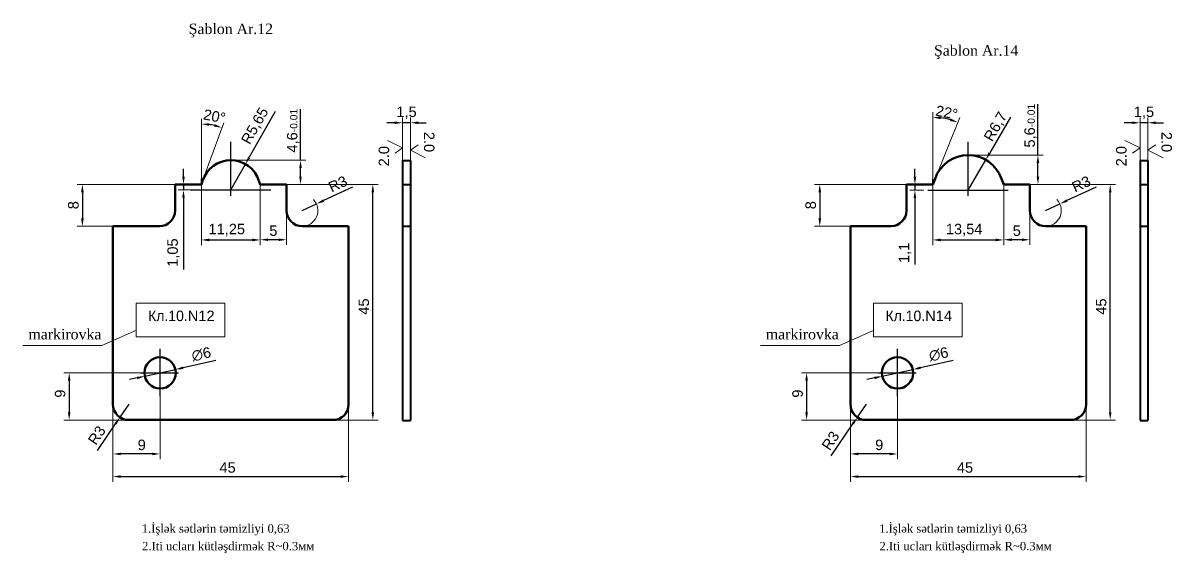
# Model space of a CAD drawing. Header units: millimetres. Extents: x 1526 to 31626, y -4643 to 9189.
# Drawn here: x 10446.9 to 10666.4, y 9087.7 to 9188.9 of the extents above; entities that cross this region are included whole.
import ezdxf

# ---------------------------------------------------------------- set-up
doc = ezdxf.new("R2010")
doc.units = ezdxf.units.MM
for name, color, linetype, lineweight in [('контурная', 7, 'Continuous', 50), ('размерные', 7, 'Continuous', 25), ('тонкая', 7, 'Continuous', 20)]:
    doc.layers.add(name, color=color, linetype=linetype, lineweight=lineweight)
doc.layers.add('осевая', color=4, linetype='Continuous')
doc.styles.get("Standard").update_dxf_attribs({"font": 'arial.ttf'})
doc.dimstyles.new('s1v4', dxfattribs={"dimtxt": 4, "dimasz": 1.5, "dimexe": 1, "dimexo": 0, "dimgap": 0.7, "dimtad": 1, "dimtxsty": 'Standard', "dimcen": 1, "dimadec": 0, "dimazin": 0, "dimtfac": 1, "dimtix": 1, "dimtmove": 0, "dimatfit": 3, "dimfxl": 1, "dimlwd": -1, "dimlwe": 20, "dimarcsym": 0})

# ---------------------------------------------------------------- blocks, each defined once
blk = doc.blocks.new('*D2286')
at = {"layer": 'Defpoints', "color": 0, "transparency": 16777216}
for p in [(10486.63, 9162.72), (10499.94, 9162.72), (10496.6, 9158.12)]:
    blk.add_point(p, dxfattribs=at)
at = {"layer": 'размерные', "color": 0, "transparency": 16777216}
for p, q in [((10499.94, 9162.72), (10499.94, 9172.51)), ((10499.94, 9159.62), (10499.94, 9161.22))]:
    blk.add_line(p, q, dxfattribs=at)
at = {"layer": 'размерные', "color": 0, "lineweight": 20, "transparency": 16777216}
for p, q in [((10486.63, 9162.72), (10500.94, 9162.72)), ((10496.6, 9158.12), (10500.94, 9158.12))]:
    blk.add_line(p, q, dxfattribs=at)
at = {"layer": 'размерные', "color": 0, "transparency": 16777216}
for points in [[(10499.69, 9161.22), (10500.19, 9161.22), (10499.94, 9162.72)], [(10499.69, 9159.62), (10500.19, 9159.62), (10499.94, 9158.12)]]:
    blk.add_solid(points, dxfattribs=at)
at = {"layer": 'размерные', "color": 0, "transparency": 16777216, "insert": (10498.54, 9168.37), "char_height": 2, "attachment_point": 5, "rotation": 90}
blk.add_mtext('4,6{\\H0.7x;\\S^ -0.01;}', dxfattribs=at)
blk = doc.blocks.new('*D2287')
at = {"layer": 'Defpoints', "color": 0, "transparency": 16777216}
for p in [(10481.01, 9158.12), (10492.26, 9158.12), (10492.26, 9147.51)]:
    blk.add_point(p, dxfattribs=at)
at = {"layer": 'размерные', "color": 0, "lineweight": 20, "transparency": 16777216}
for p, q in [((10481.01, 9158.12), (10481.01, 9146.51)), ((10492.26, 9158.12), (10492.26, 9146.51))]:
    blk.add_line(p, q, dxfattribs=at)
at = {"layer": 'размерные', "color": 0, "transparency": 16777216}
blk.add_line((10482.51, 9147.51), (10490.76, 9147.51), dxfattribs=at)
for points in [[(10482.51, 9147.76), (10482.51, 9147.26), (10481.01, 9147.51)], [(10490.76, 9147.76), (10490.76, 9147.26), (10492.26, 9147.51)]]:
    blk.add_solid(points, dxfattribs=at)
at = {"layer": 'размерные', "color": 0, "transparency": 16777216, "insert": (10485.86, 9149.41), "char_height": 2, "attachment_point": 5}
blk.add_mtext('11,25', dxfattribs=at)
blk = doc.blocks.new('*D2288')
at = {"layer": 'Defpoints', "color": 0, "transparency": 16777216}
for p in [(10489.42, 9161.99), (10486.63, 9157.07)]:
    blk.add_point(p, dxfattribs=at)
at = {"layer": 'размерные', "color": 0, "transparency": 16777216}
for p, q in [((10495.11, 9172.01), (10490.16, 9163.29)), ((10486.63, 9157.07), (10489.42, 9161.99))]:
    blk.add_line(p, q, dxfattribs=at)
blk.add_solid([(10489.95, 9163.42), (10490.38, 9163.17), (10489.42, 9161.99)], dxfattribs=at)
at = {"layer": 'размерные', "color": 0, "transparency": 16777216, "insert": (10491.35, 9169.24), "char_height": 2, "attachment_point": 5, "rotation": 60.4227}
blk.add_mtext('R5,65', dxfattribs=at)
blk = doc.blocks.new('*D2289')
at = {"layer": 'Defpoints', "color": 0, "transparency": 16777216}
for p in [(10482.35, 9169.58), (10481.01, 9159.19), (10481.01, 9158.12), (10481.01, 9158.12), (10481.26, 9158.81)]:
    blk.add_point(p, dxfattribs=at)
at = {"layer": 'размерные', "color": 0, "lineweight": 20, "transparency": 16777216}
for p, q in [((10481.01, 9159.19), (10481.01, 9170.65)), ((10481.26, 9158.81), (10485.29, 9169.9))]:
    blk.add_line(p, q, dxfattribs=at)
at = {"layer": 'размерные', "color": 0, "transparency": 16777216}
blk.add_arc((10481.01, 9158.12), 11.53, 77.4604, 82.5396, dxfattribs=at)
for points in [[(10482.49, 9169.31), (10482.52, 9169.8), (10481.01, 9169.65)], [(10483.58, 9169.62), (10483.44, 9169.14), (10484.95, 9168.96)]]:
    blk.add_solid(points, dxfattribs=at)
at = {"layer": 'размерные', "color": 0, "transparency": 16777216, "insert": (10483.52, 9171.13), "char_height": 2, "attachment_point": 5, "rotation": 349.0837}
blk.add_mtext('20°', dxfattribs=at)
blk = doc.blocks.new('*D2290')
at = {"layer": 'Defpoints', "color": 0, "transparency": 16777216}
for p in [(10477.6, 9157.07), (10479.29, 9158.12), (10479.29, 9157.07)]:
    blk.add_point(p, dxfattribs=at)
at = {"layer": 'размерные', "color": 0, "transparency": 16777216}
for p, q in [((10477.6, 9159.62), (10477.6, 9161.12)), ((10477.6, 9158.12), (10477.6, 9157.07)), ((10477.6, 9155.57), (10477.6, 9141.88))]:
    blk.add_line(p, q, dxfattribs=at)
at = {"layer": 'размерные', "color": 0, "lineweight": 20, "transparency": 16777216}
for p, q in [((10479.29, 9158.12), (10476.6, 9158.12)), ((10479.29, 9157.07), (10476.6, 9157.07))]:
    blk.add_line(p, q, dxfattribs=at)
at = {"layer": 'размерные', "color": 0, "transparency": 16777216}
for points in [[(10477.35, 9159.62), (10477.85, 9159.62), (10477.6, 9158.12)], [(10477.35, 9155.57), (10477.85, 9155.57), (10477.6, 9157.07)]]:
    blk.add_solid(points, dxfattribs=at)
at = {"layer": 'размерные', "color": 0, "transparency": 16777216, "insert": (10475.7, 9145.09), "char_height": 2, "attachment_point": 5, "rotation": 90}
blk.add_mtext('1,05', dxfattribs=at)
blk = doc.blocks.new('*D2291')
at = {"layer": 'Defpoints', "color": 0, "transparency": 16777216}
for p in [(10476.01, 9158.12), (10458.29, 9150.12), (10464.13, 9150.12)]:
    blk.add_point(p, dxfattribs=at)
at = {"layer": 'размерные', "color": 0, "lineweight": 20, "transparency": 16777216}
for p, q in [((10476.01, 9158.12), (10457.29, 9158.12)), ((10464.13, 9150.12), (10457.29, 9150.12))]:
    blk.add_line(p, q, dxfattribs=at)
at = {"layer": 'размерные', "color": 0, "transparency": 16777216}
blk.add_line((10458.29, 9156.62), (10458.29, 9151.62), dxfattribs=at)
for points in [[(10458.04, 9156.62), (10458.54, 9156.62), (10458.29, 9158.12)], [(10458.04, 9151.62), (10458.54, 9151.62), (10458.29, 9150.12)]]:
    blk.add_solid(points, dxfattribs=at)
at = {"layer": 'размерные', "color": 0, "transparency": 16777216, "insert": (10456.57, 9154.15), "char_height": 2, "attachment_point": 5, "rotation": 90}
blk.add_mtext('8', dxfattribs=at)
blk = doc.blocks.new('*D2292')
at = {"layer": 'Defpoints', "color": 0, "transparency": 16777216}
for p in [(10464.13, 9117.7), (10473.13, 9117.7), (10464.13, 9106.64)]:
    blk.add_point(p, dxfattribs=at)
at = {"layer": 'размерные', "color": 0, "lineweight": 20, "transparency": 16777216}
for p, q in [((10464.13, 9117.7), (10464.13, 9105.64)), ((10473.13, 9117.7), (10473.13, 9105.64))]:
    blk.add_line(p, q, dxfattribs=at)
at = {"layer": 'размерные', "color": 0, "transparency": 16777216}
blk.add_line((10471.63, 9106.64), (10465.63, 9106.64), dxfattribs=at)
for points in [[(10465.63, 9106.89), (10465.63, 9106.39), (10464.13, 9106.64)], [(10471.63, 9106.89), (10471.63, 9106.39), (10473.13, 9106.64)]]:
    blk.add_solid(points, dxfattribs=at)
at = {"layer": 'размерные', "color": 0, "transparency": 16777216, "insert": (10469.63, 9108.36), "char_height": 2, "attachment_point": 5}
blk.add_mtext('9', dxfattribs=at)
blk = doc.blocks.new('*D2293')
at = {"layer": 'Defpoints', "color": 0, "transparency": 16777216}
for p in [(10476.06, 9122.77), (10470.21, 9121.48)]:
    blk.add_point(p, dxfattribs=at)
at = {"layer": 'размерные', "color": 0, "transparency": 16777216}
for p, q in [((10483.76, 9124.47), (10477.53, 9123.1)), ((10470.21, 9121.48), (10476.06, 9122.77)), ((10468.74, 9121.15), (10467.28, 9120.83))]:
    blk.add_line(p, q, dxfattribs=at)
for points in [[(10477.47, 9123.34), (10477.58, 9122.85), (10476.06, 9122.77)], [(10468.69, 9121.4), (10468.79, 9120.91), (10470.21, 9121.48)]]:
    blk.add_solid(points, dxfattribs=at)
at = {"layer": 'размерные', "color": 0, "transparency": 16777216, "insert": (10481, 9125.68), "char_height": 2, "attachment_point": 5, "rotation": 12.461}
blk.add_mtext('∅6', dxfattribs=at)
blk = doc.blocks.new('*D2294')
at = {"layer": 'Defpoints', "color": 0, "transparency": 16777216}
for p in [(10464.13, 9117.7), (10509.13, 9116.12), (10509.13, 9102.32)]:
    blk.add_point(p, dxfattribs=at)
at = {"layer": 'размерные', "color": 0, "lineweight": 20, "transparency": 16777216}
for p, q in [((10464.13, 9117.7), (10464.13, 9101.32)), ((10509.13, 9116.12), (10509.13, 9101.32))]:
    blk.add_line(p, q, dxfattribs=at)
at = {"layer": 'размерные', "color": 0, "transparency": 16777216}
blk.add_line((10465.63, 9102.32), (10507.63, 9102.32), dxfattribs=at)
for points in [[(10465.63, 9102.57), (10465.63, 9102.07), (10464.13, 9102.32)], [(10507.63, 9102.57), (10507.63, 9102.07), (10509.13, 9102.32)]]:
    blk.add_solid(points, dxfattribs=at)
at = {"layer": 'размерные', "color": 0, "transparency": 16777216, "insert": (10486.02, 9104.04), "char_height": 2, "attachment_point": 5}
blk.add_mtext('45', dxfattribs=at)
blk = doc.blocks.new('*D2295')
at = {"layer": 'Defpoints', "color": 0, "transparency": 16777216}
for p in [(10469.41, 9122.12), (10455.77, 9113.12), (10469.41, 9113.12)]:
    blk.add_point(p, dxfattribs=at)
at = {"layer": 'размерные', "color": 0, "lineweight": 20, "transparency": 16777216}
for p, q in [((10469.41, 9122.12), (10454.77, 9122.12)), ((10469.41, 9113.12), (10454.77, 9113.12))]:
    blk.add_line(p, q, dxfattribs=at)
at = {"layer": 'размерные', "color": 0, "transparency": 16777216}
blk.add_line((10455.77, 9120.62), (10455.77, 9114.62), dxfattribs=at)
for points in [[(10455.52, 9120.62), (10456.02, 9120.62), (10455.77, 9122.12)], [(10455.52, 9114.62), (10456.02, 9114.62), (10455.77, 9113.12)]]:
    blk.add_solid(points, dxfattribs=at)
at = {"layer": 'размерные', "color": 0, "transparency": 16777216, "insert": (10454.04, 9118.16), "char_height": 2, "attachment_point": 5, "rotation": 90}
blk.add_mtext('9', dxfattribs=at)
blk = doc.blocks.new('*D2296')
at = {"layer": 'Defpoints', "color": 0, "transparency": 16777216}
for p in [(10499.07, 9158.12), (10513.76, 9158.12), (10506.13, 9113.12)]:
    blk.add_point(p, dxfattribs=at)
at = {"layer": 'размерные', "color": 0, "lineweight": 20, "transparency": 16777216}
for p, q in [((10499.07, 9158.12), (10514.76, 9158.12)), ((10506.13, 9113.12), (10514.76, 9113.12))]:
    blk.add_line(p, q, dxfattribs=at)
at = {"layer": 'размерные', "color": 0, "transparency": 16777216}
blk.add_line((10513.76, 9114.62), (10513.76, 9156.62), dxfattribs=at)
for points in [[(10513.51, 9156.62), (10514.01, 9156.62), (10513.76, 9158.12)], [(10513.51, 9114.62), (10514.01, 9114.62), (10513.76, 9113.12)]]:
    blk.add_solid(points, dxfattribs=at)
at = {"layer": 'размерные', "color": 0, "transparency": 16777216, "insert": (10512.04, 9134.79), "char_height": 2, "attachment_point": 5, "rotation": 90}
blk.add_mtext('45', dxfattribs=at)
blk = doc.blocks.new('*D2297')
at = {"layer": 'Defpoints', "color": 0, "transparency": 16777216}
for p in [(10467.13, 9116.12), (10465.45, 9113.64)]:
    blk.add_point(p, dxfattribs=at)
at = {"layer": 'размерные', "color": 0, "transparency": 16777216}
for p, q in [((10467.13, 9116.12), (10465.45, 9113.64)), ((10461.17, 9107.33), (10464.61, 9112.4))]:
    blk.add_line(p, q, dxfattribs=at)
blk.add_solid([(10464.4, 9112.54), (10464.82, 9112.26), (10465.45, 9113.64)], dxfattribs=at)
at = {"layer": 'размерные', "color": 0, "transparency": 16777216, "insert": (10461.05, 9110.21), "char_height": 2, "attachment_point": 5, "rotation": 55.8772}
blk.add_mtext('R3', dxfattribs=at)
blk = doc.blocks.new('*D2298')
at = {"layer": 'Defpoints', "color": 0, "transparency": 16777216}
for p in [(10500.26, 9153.12), (10502.98, 9154.39)]:
    blk.add_point(p, dxfattribs=at)
at = {"layer": 'размерные', "color": 0, "transparency": 16777216}
for p, q in [((10509.9, 9157.6), (10504.34, 9155.02)), ((10500.26, 9153.12), (10502.98, 9154.39))]:
    blk.add_line(p, q, dxfattribs=at)
at = {"layer": 'размерные', "color": 0, "lineweight": 20, "transparency": 16777216}
blk.add_arc((10500.26, 9153.12), 3, 270, 43.9933, dxfattribs=at)
at = {"layer": 'размерные', "color": 0, "transparency": 16777216}
blk.add_solid([(10504.24, 9155.25), (10504.45, 9154.79), (10502.98, 9154.39)], dxfattribs=at)
at = {"layer": 'размерные', "color": 0, "transparency": 16777216, "insert": (10507.08, 9158.19), "char_height": 2, "attachment_point": 5, "rotation": 24.8947}
blk.add_mtext('R3', dxfattribs=at)
blk = doc.blocks.new('*D2299')
at = {"layer": 'Defpoints', "color": 0, "transparency": 16777216}
for p in [(10519.44, 9169.89), (10519.44, 9162.7), (10520.94, 9162.7)]:
    blk.add_point(p, dxfattribs=at)
at = {"layer": 'размерные', "color": 0, "lineweight": 20, "transparency": 16777216}
for p, q in [((10519.44, 9162.7), (10519.44, 9170.89)), ((10520.94, 9162.7), (10520.94, 9170.89))]:
    blk.add_line(p, q, dxfattribs=at)
at = {"layer": 'размерные', "color": 0, "transparency": 16777216}
for p, q in [((10517.94, 9169.89), (10516.44, 9169.89)), ((10520.94, 9169.89), (10519.44, 9169.89)), ((10522.44, 9169.89), (10523.94, 9169.89))]:
    blk.add_line(p, q, dxfattribs=at)
for points in [[(10517.94, 9170.14), (10517.94, 9169.64), (10519.44, 9169.89)], [(10522.44, 9170.14), (10522.44, 9169.64), (10520.94, 9169.89)]]:
    blk.add_solid(points, dxfattribs=at)
at = {"layer": 'размерные', "color": 0, "transparency": 16777216, "insert": (10520.19, 9171.8), "char_height": 2, "attachment_point": 5}
blk.add_mtext('1,5', dxfattribs=at)
blk = doc.blocks.new('*D2300')
at = {"layer": 'Defpoints', "color": 0, "transparency": 16777216}
for p in [(10497.26, 9153.12), (10492.26, 9152.32), (10492.26, 9147.55)]:
    blk.add_point(p, dxfattribs=at)
at = {"layer": 'размерные', "color": 0, "lineweight": 20, "transparency": 16777216}
for p, q in [((10497.26, 9153.12), (10497.26, 9146.55)), ((10492.26, 9152.32), (10492.26, 9146.55))]:
    blk.add_line(p, q, dxfattribs=at)
at = {"layer": 'размерные', "color": 0, "transparency": 16777216}
blk.add_line((10495.76, 9147.55), (10493.76, 9147.55), dxfattribs=at)
for points in [[(10493.76, 9147.8), (10493.76, 9147.3), (10492.26, 9147.55)], [(10495.76, 9147.8), (10495.76, 9147.3), (10497.26, 9147.55)]]:
    blk.add_solid(points, dxfattribs=at)
at = {"layer": 'размерные', "color": 0, "transparency": 16777216, "insert": (10494.76, 9149.27), "char_height": 2, "attachment_point": 5}
blk.add_mtext('5', dxfattribs=at)
blk = doc.blocks.new('*D2313')
at = {"layer": 'Defpoints', "color": 0, "transparency": 16777216}
for p in [(10627.46, 9163.72), (10640.77, 9163.72), (10637.42, 9158.12)]:
    blk.add_point(p, dxfattribs=at)
at = {"layer": 'размерные', "color": 0, "transparency": 16777216}
for p, q in [((10640.77, 9163.72), (10640.77, 9173.43)), ((10640.77, 9159.62), (10640.77, 9162.22))]:
    blk.add_line(p, q, dxfattribs=at)
at = {"layer": 'размерные', "color": 0, "lineweight": 20, "transparency": 16777216}
for p, q in [((10627.46, 9163.72), (10641.77, 9163.72)), ((10637.42, 9158.12), (10641.77, 9158.12))]:
    blk.add_line(p, q, dxfattribs=at)
at = {"layer": 'размерные', "color": 0, "transparency": 16777216}
for points in [[(10640.52, 9162.22), (10641.02, 9162.22), (10640.77, 9163.72)], [(10640.52, 9159.62), (10641.02, 9159.62), (10640.77, 9158.12)]]:
    blk.add_solid(points, dxfattribs=at)
at = {"layer": 'размерные', "color": 0, "transparency": 16777216, "insert": (10639.37, 9169.33), "char_height": 2, "attachment_point": 5, "rotation": 90}
blk.add_mtext('5,6{\\H0.7x;\\S^ -0.01;}', dxfattribs=at)
blk = doc.blocks.new('*D2301')
at = {"layer": 'Defpoints', "color": 0, "transparency": 16777216}
for p in [(10620.69, 9158.12), (10634.23, 9158.12), (10634.23, 9147.51)]:
    blk.add_point(p, dxfattribs=at)
at = {"layer": 'размерные', "color": 0, "lineweight": 20, "transparency": 16777216}
for p, q in [((10620.69, 9158.12), (10620.69, 9146.51)), ((10634.23, 9158.12), (10634.23, 9146.51))]:
    blk.add_line(p, q, dxfattribs=at)
at = {"layer": 'размерные', "color": 0, "transparency": 16777216}
blk.add_line((10622.19, 9147.51), (10632.73, 9147.51), dxfattribs=at)
for points in [[(10622.19, 9147.76), (10622.19, 9147.26), (10620.69, 9147.51)], [(10632.73, 9147.76), (10632.73, 9147.26), (10634.23, 9147.51)]]:
    blk.add_solid(points, dxfattribs=at)
at = {"layer": 'размерные', "color": 0, "transparency": 16777216, "insert": (10626.68, 9149.41), "char_height": 2, "attachment_point": 5}
blk.add_mtext('13,54', dxfattribs=at)
blk = doc.blocks.new('*D2311')
at = {"layer": 'Defpoints', "color": 0, "transparency": 16777216}
for p in [(10617.28, 9157.02), (10618.97, 9158.12), (10618.97, 9157.02)]:
    blk.add_point(p, dxfattribs=at)
at = {"layer": 'размерные', "color": 0, "transparency": 16777216}
for p, q in [((10617.28, 9159.62), (10617.28, 9161.12)), ((10617.28, 9158.12), (10617.28, 9157.02)), ((10617.28, 9155.52), (10617.28, 9142.81))]:
    blk.add_line(p, q, dxfattribs=at)
at = {"layer": 'размерные', "color": 0, "lineweight": 20, "transparency": 16777216}
for p, q in [((10618.97, 9158.12), (10616.28, 9158.12)), ((10618.97, 9157.02), (10616.28, 9157.02))]:
    blk.add_line(p, q, dxfattribs=at)
at = {"layer": 'размерные', "color": 0, "transparency": 16777216}
for points in [[(10617.03, 9159.62), (10617.53, 9159.62), (10617.28, 9158.12)], [(10617.03, 9155.52), (10617.53, 9155.52), (10617.28, 9157.02)]]:
    blk.add_solid(points, dxfattribs=at)
at = {"layer": 'размерные', "color": 0, "transparency": 16777216, "insert": (10615.38, 9145.04), "char_height": 2, "attachment_point": 5, "rotation": 90}
blk.add_mtext('1,1', dxfattribs=at)
blk = doc.blocks.new('*D2312')
at = {"layer": 'Defpoints', "color": 0, "transparency": 16777216}
for p in [(10616.83, 9158.12), (10599.11, 9150.12), (10604.96, 9150.12)]:
    blk.add_point(p, dxfattribs=at)
at = {"layer": 'размерные', "color": 0, "lineweight": 20, "transparency": 16777216}
for p, q in [((10616.83, 9158.12), (10598.11, 9158.12)), ((10604.96, 9150.12), (10598.11, 9150.12))]:
    blk.add_line(p, q, dxfattribs=at)
at = {"layer": 'размерные', "color": 0, "transparency": 16777216}
blk.add_line((10599.11, 9156.62), (10599.11, 9151.62), dxfattribs=at)
for points in [[(10598.86, 9156.62), (10599.36, 9156.62), (10599.11, 9158.12)], [(10598.86, 9151.62), (10599.36, 9151.62), (10599.11, 9150.12)]]:
    blk.add_solid(points, dxfattribs=at)
at = {"layer": 'размерные', "color": 0, "transparency": 16777216, "insert": (10597.39, 9154.15), "char_height": 2, "attachment_point": 5, "rotation": 90}
blk.add_mtext('8', dxfattribs=at)
blk = doc.blocks.new('*D2302')
at = {"layer": 'Defpoints', "color": 0, "transparency": 16777216}
for p in [(10604.96, 9117.7), (10613.96, 9117.7), (10604.96, 9106.64)]:
    blk.add_point(p, dxfattribs=at)
at = {"layer": 'размерные', "color": 0, "lineweight": 20, "transparency": 16777216}
for p, q in [((10604.96, 9117.7), (10604.96, 9105.64)), ((10613.96, 9117.7), (10613.96, 9105.64))]:
    blk.add_line(p, q, dxfattribs=at)
at = {"layer": 'размерные', "color": 0, "transparency": 16777216}
blk.add_line((10612.46, 9106.64), (10606.46, 9106.64), dxfattribs=at)
for points in [[(10606.46, 9106.89), (10606.46, 9106.39), (10604.96, 9106.64)], [(10612.46, 9106.89), (10612.46, 9106.39), (10613.96, 9106.64)]]:
    blk.add_solid(points, dxfattribs=at)
at = {"layer": 'размерные', "color": 0, "transparency": 16777216, "insert": (10610.46, 9108.36), "char_height": 2, "attachment_point": 5}
blk.add_mtext('9', dxfattribs=at)
blk = doc.blocks.new('*D2303')
at = {"layer": 'Defpoints', "color": 0, "transparency": 16777216}
for p in [(10616.89, 9122.77), (10611.03, 9121.48)]:
    blk.add_point(p, dxfattribs=at)
at = {"layer": 'размерные', "color": 0, "transparency": 16777216}
for p, q in [((10624.59, 9124.47), (10618.35, 9123.1)), ((10611.03, 9121.48), (10616.89, 9122.77)), ((10609.56, 9121.15), (10608.1, 9120.83))]:
    blk.add_line(p, q, dxfattribs=at)
for points in [[(10618.3, 9123.34), (10618.41, 9122.85), (10616.89, 9122.77)], [(10609.51, 9121.4), (10609.62, 9120.91), (10611.03, 9121.48)]]:
    blk.add_solid(points, dxfattribs=at)
at = {"layer": 'размерные', "color": 0, "transparency": 16777216, "insert": (10621.82, 9125.68), "char_height": 2, "attachment_point": 5, "rotation": 12.461}
blk.add_mtext('∅6', dxfattribs=at)
blk = doc.blocks.new('*D2304')
at = {"layer": 'Defpoints', "color": 0, "transparency": 16777216}
for p in [(10604.96, 9117.7), (10649.96, 9116.12), (10649.96, 9102.32)]:
    blk.add_point(p, dxfattribs=at)
at = {"layer": 'размерные', "color": 0, "lineweight": 20, "transparency": 16777216}
for p, q in [((10604.96, 9117.7), (10604.96, 9101.32)), ((10649.96, 9116.12), (10649.96, 9101.32))]:
    blk.add_line(p, q, dxfattribs=at)
at = {"layer": 'размерные', "color": 0, "transparency": 16777216}
blk.add_line((10606.46, 9102.32), (10648.46, 9102.32), dxfattribs=at)
for points in [[(10606.46, 9102.57), (10606.46, 9102.07), (10604.96, 9102.32)], [(10648.46, 9102.57), (10648.46, 9102.07), (10649.96, 9102.32)]]:
    blk.add_solid(points, dxfattribs=at)
at = {"layer": 'размерные', "color": 0, "transparency": 16777216, "insert": (10626.84, 9104.04), "char_height": 2, "attachment_point": 5}
blk.add_mtext('45', dxfattribs=at)
blk = doc.blocks.new('*D2305')
at = {"layer": 'Defpoints', "color": 0, "transparency": 16777216}
for p in [(10610.24, 9122.12), (10596.59, 9113.12), (10610.24, 9113.12)]:
    blk.add_point(p, dxfattribs=at)
at = {"layer": 'размерные', "color": 0, "lineweight": 20, "transparency": 16777216}
for p, q in [((10610.24, 9122.12), (10595.59, 9122.12)), ((10610.24, 9113.12), (10595.59, 9113.12))]:
    blk.add_line(p, q, dxfattribs=at)
at = {"layer": 'размерные', "color": 0, "transparency": 16777216}
blk.add_line((10596.59, 9120.62), (10596.59, 9114.62), dxfattribs=at)
for points in [[(10596.34, 9120.62), (10596.84, 9120.62), (10596.59, 9122.12)], [(10596.34, 9114.62), (10596.84, 9114.62), (10596.59, 9113.12)]]:
    blk.add_solid(points, dxfattribs=at)
at = {"layer": 'размерные', "color": 0, "transparency": 16777216, "insert": (10594.87, 9118.16), "char_height": 2, "attachment_point": 5, "rotation": 90}
blk.add_mtext('9', dxfattribs=at)
blk = doc.blocks.new('*D2306')
at = {"layer": 'Defpoints', "color": 0, "transparency": 16777216}
for p in [(10639.9, 9158.12), (10654.58, 9158.12), (10646.96, 9113.12)]:
    blk.add_point(p, dxfattribs=at)
at = {"layer": 'размерные', "color": 0, "lineweight": 20, "transparency": 16777216}
for p, q in [((10639.9, 9158.12), (10655.58, 9158.12)), ((10646.96, 9113.12), (10655.58, 9113.12))]:
    blk.add_line(p, q, dxfattribs=at)
at = {"layer": 'размерные', "color": 0, "transparency": 16777216}
blk.add_line((10654.58, 9114.62), (10654.58, 9156.62), dxfattribs=at)
for points in [[(10654.33, 9156.62), (10654.83, 9156.62), (10654.58, 9158.12)], [(10654.33, 9114.62), (10654.83, 9114.62), (10654.58, 9113.12)]]:
    blk.add_solid(points, dxfattribs=at)
at = {"layer": 'размерные', "color": 0, "transparency": 16777216, "insert": (10652.86, 9134.79), "char_height": 2, "attachment_point": 5, "rotation": 90}
blk.add_mtext('45', dxfattribs=at)
blk = doc.blocks.new('*D2307')
at = {"layer": 'Defpoints', "color": 0, "transparency": 16777216}
for p in [(10607.96, 9116.12), (10606.28, 9113.64)]:
    blk.add_point(p, dxfattribs=at)
at = {"layer": 'размерные', "color": 0, "transparency": 16777216}
for p, q in [((10607.96, 9116.12), (10606.28, 9113.64)), ((10601.3, 9106.29), (10605.43, 9112.4))]:
    blk.add_line(p, q, dxfattribs=at)
blk.add_solid([(10605.23, 9112.54), (10605.64, 9112.26), (10606.28, 9113.64)], dxfattribs=at)
at = {"layer": 'размерные', "color": 0, "transparency": 16777216, "insert": (10601.17, 9109.17), "char_height": 2, "attachment_point": 5, "rotation": 55.8772}
blk.add_mtext('R3', dxfattribs=at)
blk = doc.blocks.new('*D2308')
at = {"layer": 'Defpoints', "color": 0, "transparency": 16777216}
for p in [(10642.23, 9153.12), (10644.95, 9154.39)]:
    blk.add_point(p, dxfattribs=at)
at = {"layer": 'размерные', "color": 0, "transparency": 16777216}
for p, q in [((10651.87, 9157.6), (10646.31, 9155.02)), ((10642.23, 9153.12), (10644.95, 9154.39))]:
    blk.add_line(p, q, dxfattribs=at)
at = {"layer": 'размерные', "color": 0, "lineweight": 20, "transparency": 16777216}
blk.add_arc((10642.23, 9153.12), 3, 270, 43.9933, dxfattribs=at)
at = {"layer": 'размерные', "color": 0, "transparency": 16777216}
blk.add_solid([(10646.21, 9155.25), (10646.42, 9154.79), (10644.95, 9154.39)], dxfattribs=at)
at = {"layer": 'размерные', "color": 0, "transparency": 16777216, "insert": (10649.05, 9158.19), "char_height": 2, "attachment_point": 5, "rotation": 24.8947}
blk.add_mtext('R3', dxfattribs=at)
blk = doc.blocks.new('*D2309')
at = {"layer": 'Defpoints', "color": 0, "transparency": 16777216}
for p in [(10660.27, 9169.89), (10660.27, 9162.7), (10661.77, 9162.7)]:
    blk.add_point(p, dxfattribs=at)
at = {"layer": 'размерные', "color": 0, "lineweight": 20, "transparency": 16777216}
for p, q in [((10660.27, 9162.7), (10660.27, 9170.89)), ((10661.77, 9162.7), (10661.77, 9170.89))]:
    blk.add_line(p, q, dxfattribs=at)
at = {"layer": 'размерные', "color": 0, "transparency": 16777216}
for p, q in [((10658.77, 9169.89), (10657.27, 9169.89)), ((10661.77, 9169.89), (10660.27, 9169.89)), ((10663.27, 9169.89), (10664.77, 9169.89))]:
    blk.add_line(p, q, dxfattribs=at)
for points in [[(10658.77, 9170.14), (10658.77, 9169.64), (10660.27, 9169.89)], [(10663.27, 9170.14), (10663.27, 9169.64), (10661.77, 9169.89)]]:
    blk.add_solid(points, dxfattribs=at)
at = {"layer": 'размерные', "color": 0, "transparency": 16777216, "insert": (10661.02, 9171.8), "char_height": 2, "attachment_point": 5}
blk.add_mtext('1,5', dxfattribs=at)
blk = doc.blocks.new('*D2310')
at = {"layer": 'Defpoints', "color": 0, "transparency": 16777216}
for p in [(10639.23, 9153.12), (10634.23, 9151.9), (10634.23, 9147.55)]:
    blk.add_point(p, dxfattribs=at)
at = {"layer": 'размерные', "color": 0, "lineweight": 20, "transparency": 16777216}
for p, q in [((10639.23, 9153.12), (10639.23, 9146.55)), ((10634.23, 9151.9), (10634.23, 9146.55))]:
    blk.add_line(p, q, dxfattribs=at)
at = {"layer": 'размерные', "color": 0, "transparency": 16777216}
blk.add_line((10637.73, 9147.55), (10635.73, 9147.55), dxfattribs=at)
for points in [[(10635.73, 9147.8), (10635.73, 9147.3), (10634.23, 9147.55)], [(10637.73, 9147.8), (10637.73, 9147.3), (10639.23, 9147.55)]]:
    blk.add_solid(points, dxfattribs=at)
at = {"layer": 'размерные', "color": 0, "transparency": 16777216, "insert": (10636.73, 9149.27), "char_height": 2, "attachment_point": 5}
blk.add_mtext('5', dxfattribs=at)
blk = doc.blocks.new('*D2314')
at = {"layer": 'Defpoints', "color": 0, "transparency": 16777216}
for p in [(10623.93, 9170.5), (10620.69, 9159.19), (10621.12, 9159.2), (10620.69, 9158.12), (10620.69, 9158.12)]:
    blk.add_point(p, dxfattribs=at)
at = {"layer": 'размерные', "color": 0, "lineweight": 20, "transparency": 16777216}
for p, q in [((10620.69, 9159.19), (10620.69, 9171.92)), ((10621.12, 9159.2), (10625.85, 9170.91))]:
    blk.add_line(p, q, dxfattribs=at)
at = {"layer": 'размерные', "color": 0, "transparency": 16777216}
blk.add_arc((10620.69, 9158.12), 12.79, 74.723, 83.277, dxfattribs=at)
for points in [[(10622.17, 9170.58), (10622.2, 9171.08), (10620.69, 9170.92)], [(10624.14, 9170.7), (10623.98, 9170.23), (10625.48, 9169.98)]]:
    blk.add_solid(points, dxfattribs=at)
at = {"layer": 'размерные', "color": 0, "transparency": 16777216, "insert": (10623.36, 9171.86), "char_height": 2, "attachment_point": 5, "rotation": 349}
blk.add_mtext('22°', dxfattribs=at)
blk = doc.blocks.new('*D2315')
at = {"layer": 'Defpoints', "color": 0, "transparency": 16777216}
for p in [(10630.81, 9162.83), (10627.46, 9157.02)]:
    blk.add_point(p, dxfattribs=at)
at = {"layer": 'размерные', "color": 0, "transparency": 16777216}
for p, q in [((10635.51, 9170.97), (10631.56, 9164.13)), ((10627.46, 9157.02), (10630.81, 9162.83))]:
    blk.add_line(p, q, dxfattribs=at)
blk.add_solid([(10631.34, 9164.25), (10631.78, 9164), (10630.81, 9162.83)], dxfattribs=at)
at = {"layer": 'размерные', "color": 0, "transparency": 16777216, "insert": (10632.81, 9169.09), "char_height": 2, "attachment_point": 5, "rotation": 59.9934}
blk.add_mtext('R6,7', dxfattribs=at)

msp = doc.modelspace()

# ---------------------------------------------------------------- linework, layer by layer
at = {"lineweight": 15}
for p, q in [((10519.44484, 9165.08535), (10516.55387, 9166.53183)), ((10522.39032, 9165.67465), (10520.94484, 9164.64145)), ((10660.26844, 9165.08535), (10657.37747, 9166.53183)), ((10663.21392, 9165.67465), (10661.76844, 9164.64145)), ((10517.99935, 9164.05216), (10519.44484, 9165.08535)), ((10520.94484, 9164.64145), (10523.83581, 9163.19498)), ((10658.82296, 9164.05216), (10660.26844, 9165.08535)), ((10661.76844, 9164.64145), (10664.65941, 9163.19498)), ((10468.55441, 9135.41927), (10468.55441, 9129.01454)), ((10485.49895, 9135.41927), (10468.55441, 9135.41927)), ((10485.49895, 9129.01454), (10485.49895, 9135.41927)), ((10609.37801, 9135.41927), (10609.37801, 9129.01454)), ((10626.32256, 9135.41927), (10609.37801, 9135.41927)), ((10626.32256, 9129.01454), (10626.32256, 9135.41927)), ((10468.64299, 9130.2732), (10462.0304, 9127.38232)), ((10468.55441, 9129.01454), (10485.49895, 9129.01454)), ((10609.46659, 9130.2732), (10602.854, 9127.38232)), ((10609.37801, 9129.01454), (10626.32256, 9129.01454)), ((10462.0304, 9127.38232), (10446.9456, 9127.38232)), ((10602.854, 9127.38232), (10587.7692, 9127.38232))]:
    msp.add_line(p, q, dxfattribs=at)
at = {"lineweight": 40}
for p, q in [((10519.44484, 9162.69802), (10520.94484, 9162.69802)), ((10519.44484, 9162.69802), (10519.44484, 9113.04073)), ((10520.94484, 9162.69802), (10520.94484, 9113.04073)), ((10660.26844, 9162.69802), (10661.76844, 9162.69802)), ((10660.26844, 9162.69802), (10660.26844, 9113.04073)), ((10661.76844, 9162.69802), (10661.76844, 9113.04073)), ((10519.44484, 9158.12493), (10520.94484, 9158.12493)), ((10660.26844, 9158.12493), (10661.76844, 9158.12493)), ((10519.44484, 9150.12493), (10520.94484, 9150.12493)), ((10660.26844, 9150.12493), (10661.76844, 9150.12493)), ((10519.44484, 9113.04073), (10520.94484, 9113.04073)), ((10660.26844, 9113.04073), (10661.76844, 9113.04073))]:
    msp.add_line(p, q, dxfattribs=at)
at = {"layer": 'контурная'}
for p, q in [((10620.687, 9158.12493), (10621.12028, 9159.19732)), ((10634.22963, 9158.12493), (10633.79635, 9159.19732)), ((10481.00823, 9158.12493), (10476.0076, 9158.12493)), ((10476.0076, 9158.12493), (10476.0076, 9153.12493)), ((10481.00823, 9158.12493), (10481.2589, 9158.81363)), ((10492.2612, 9158.12493), (10492.01053, 9158.81363)), ((10492.2612, 9158.12493), (10497.26183, 9158.12493)), ((10497.26183, 9158.12493), (10497.26183, 9153.12493)), ((10620.687, 9158.12493), (10615.68638, 9158.12493)), ((10615.68638, 9158.12493), (10615.68638, 9153.12493)), ((10634.22963, 9158.12493), (10639.23025, 9158.12493)), ((10639.23025, 9158.12493), (10639.23025, 9153.12493)), ((10464.13471, 9116.12493), (10464.13471, 9150.12493)), ((10473.0076, 9150.12493), (10464.13471, 9150.12493)), ((10500.26183, 9150.12493), (10509.13471, 9150.12493)), ((10509.13471, 9116.12493), (10509.13471, 9150.12493)), ((10604.95832, 9116.12493), (10604.95832, 9150.12493)), ((10612.68638, 9150.12493), (10604.95832, 9150.12493)), ((10642.23025, 9150.12493), (10649.95832, 9150.12493)), ((10649.95832, 9116.12493), (10649.95832, 9150.12493)), ((10486.63471, 9113.12493), (10467.13471, 9113.12493)), ((10486.63471, 9113.12493), (10506.13471, 9113.12493)), ((10627.45832, 9113.12493), (10607.95832, 9113.12493)), ((10627.45832, 9113.12493), (10646.95832, 9113.12493))]:
    msp.add_line(p, q, dxfattribs=at)
for centre in [(10473.13471, 9122.12493), (10613.95832, 9122.12493)]:
    msp.add_circle(centre, 3, dxfattribs=at)
for centre, radius, start, end in [((10627.45832, 9157.02493), 6.7, 90, 161.0805636), ((10627.45832, 9157.02493), 6.7, 18.9194364, 90), ((10486.63471, 9157.07493), 5.65, 90, 162.0772256), ((10486.63471, 9157.07493), 5.65, 17.9227744, 90), ((10473.0076, 9153.12493), 3, 270, 0), ((10500.26183, 9153.12493), 3, 180, 270), ((10612.68638, 9153.12493), 3, 270, 0), ((10642.23025, 9153.12493), 3, 180, 270), ((10467.13471, 9116.12493), 3, 180, 270), ((10506.13471, 9116.12493), 3, 270, 0), ((10607.95832, 9116.12493), 3, 180, 270), ((10646.95832, 9116.12493), 3, 270, 0)]:
    msp.add_arc(centre, radius, start, end, dxfattribs=at)
at = {"layer": 'осевая'}
for p, q in [((10486.63471, 9155.95793), (10486.63471, 9166.21656)), ((10627.45832, 9155.95793), (10627.45832, 9166.21656)), ((10478.95209, 9157.07493), (10494.25801, 9157.07493)), ((10619.77569, 9157.02493), (10635.08161, 9157.02493)), ((10473.13471, 9117.7045), (10473.13471, 9126.7235)), ((10613.95832, 9117.7045), (10613.95832, 9126.7235)), ((10469.41383, 9122.12493), (10476.66441, 9122.12493)), ((10610.23743, 9122.12493), (10617.48801, 9122.12493))]:
    msp.add_line(p, q, dxfattribs=at)
at = {"layer": 'размерные'}
for p, q in [((10481.00823, 9158.12493), (10481.00823, 9159.18917)), ((10620.687, 9158.12493), (10620.687, 9159.18917))]:
    msp.add_line(p, q, dxfattribs=at)
at = {"layer": 'тонкая'}
for p, q in [((10520.94484, 9162.69802), (10519.44484, 9162.69802)), ((10661.76844, 9162.69802), (10660.26844, 9162.69802))]:
    msp.add_line(p, q, dxfattribs=at)

# ---------------------------------------------------------------- texts
at = {"lineweight": 15, "attachment_point": 5}
for s, insert, char_height in [('{\\fTimes New Roman|b0|i0|c238|p18;Şablon Ar.12}', (10486.64648, 9187.50124), 2), ('{\\fTimes New Roman|b0|i0|c238|p18;Şablon Ar.1\\fTimes New Roman|b0|i0|c0|p18;4}', (10628.97445, 9183.36803), 2), ('{\\fTxt|b0|i0|c204|p2;Кл.1\\fTxt|b0|i0|c0|p2;0\\fTxt|b0|i0|c204|p2;.}N12', (10477.18704, 9132.99586), 2), ('{\\fTxt|b0|i0|c204|p2;Кл.1\\fTxt|b0|i0|c0|p2;0\\fTxt|b0|i0|c204|p2;.}N14', (10618.01064, 9132.99586), 2), ('{\\fTimes New Roman|b0|i0|c204|p18;markirovka}', (10454.95846, 9129.5018), 2), ('{\\fTimes New Roman|b0|i0|c204|p18;markirovka}', (10595.78206, 9129.5018), 2), ('{\\fTimes New Roman|b0|i0|c0|p18;1.\\fTimes New Roman|b0|i0|c238|p18;İşlək sətlərin təmizliyi\\fTimes New Roman|b0|i0|c204|p18; 0,63}', (10483.7469, 9092.13808), 1.6), ('{\\fTimes New Roman|b0|i0|c0|p18;1.\\fTimes New Roman|b0|i0|c238|p18;İşlək sətlərin təmizliyi\\fTimes New Roman|b0|i0|c204|p18; 0,63}', (10624.5705, 9092.13808), 1.6), ('{\\fTimes New Roman|b0|i0|c0|p18;2\\fTimes New Roman|b0|i0|c204|p18;.\\fTimes New Roman|b0|i0|c0|p18;Iti uclar\\fTimes New Roman|b0|i0|c238|p18;ı kütləşdirmək\\fTimes New Roman|b0|i0|c204|p18; \\fTimes New Roman|b0|i0|c0|p18;R~0.3\\fTimes New Roman|b0|i0|c204|p18;мм}', (10486.12788, 9088.78085), 1.6), ('{\\fTimes New Roman|b0|i0|c0|p18;2\\fTimes New Roman|b0|i0|c204|p18;.\\fTimes New Roman|b0|i0|c0|p18;Iti uclar\\fTimes New Roman|b0|i0|c238|p18;ı kütləşdirmək\\fTimes New Roman|b0|i0|c204|p18; \\fTimes New Roman|b0|i0|c0|p18;R~0.3\\fTimes New Roman|b0|i0|c204|p18;мм}', (10626.95148, 9088.78085), 1.6)]:
    msp.add_mtext(s, dxfattribs=dict(at, insert=insert, char_height=char_height))
at = {"lineweight": 15, "char_height": 2, "attachment_point": 5}
for insert, rotation in [((10524.5098, 9166.2214), 270), ((10665.33341, 9166.2214), 270), ((10515.87987, 9163.50541), 90), ((10656.70348, 9163.50541), 90)]:
    msp.add_mtext('2.0', dxfattribs=dict(at, insert=insert, rotation=rotation))

# ---------------------------------------------------------------- dimensions: what is measured, and where the dimension line sits
at = {"layer": 'размерные'}
for base, p1, p2, picture, middle in [((10640.76699, 9163.72493), (10637.41915, 9158.12493), (10627.45832, 9163.72493), '*D2313', (10640.76699, 9169.32731)), ((10499.94339, 9162.72493), (10496.59555, 9158.12493), (10486.63471, 9162.72493), '*D2286', (10499.94339, 9168.36756))]:
    dim = msp.add_linear_dim(base=base, p1=p1, p2=p2, angle=90, text='<>{\\H0.7x;\\S^ -0.01;}', dimstyle='s1v4', override={"dimtxt": 2, "dimexe": 1, "dimgap": 0.2}, dxfattribs=at)
    dim.commit()
    dim.dimension.update_dxf_attribs({"geometry": picture, "text_midpoint": middle, "dimtype": 160})
dim = msp.add_angular_dim_2l(base=(10482.34657, 9169.57513), line1=((10481.00823, 9158.12493), (10481.00823, 9159.18917)), line2=((10481.00823, 9158.12493), (10481.2589, 9158.81363)), dimstyle='s1v4', override={"dimtxt": 2}, dxfattribs=at)
dim.commit()
dim.dimension.update_dxf_attribs({"geometry": '*D2289', "text_midpoint": (10483.19138, 9169.44447), "dimtype": 162})
for center, mpoint, picture, middle in [((10486.63471, 9157.07493), (10489.42354, 9161.98868), '*D2288', (10491.354, 9169.24322)), ((10500.26183, 9153.12493), (10502.98307, 9154.38778), '*D2298', (10507.07719, 9158.18595)), ((10642.23025, 9153.12493), (10644.9515, 9154.38778), '*D2308', (10649.04562, 9158.18595)), ((10467.13471, 9116.12493), (10465.45181, 9113.64141), '*D2297', (10461.04624, 9110.20938))]:
    dim = msp.add_radius_dim(center=center, mpoint=mpoint, dimstyle='s1v4', override={"dimtxt": 2}, dxfattribs=at)
    dim.commit()
    dim.dimension.update_dxf_attribs({"geometry": picture, "text_midpoint": middle})
for base, p1, p2, picture, middle in [((10519.44484, 9169.89491), (10520.94484, 9162.69802), (10519.44484, 9162.69802), '*D2299', (10520.19484, 9169.89491)), ((10660.26844, 9169.89491), (10661.76844, 9162.69802), (10660.26844, 9162.69802), '*D2309', (10661.01844, 9169.89491)), ((10492.2612, 9147.50918), (10481.00823, 9158.12493), (10492.2612, 9158.12493), '*D2287', (10485.85688, 9147.50918)), ((10634.22963, 9147.50918), (10620.687, 9158.12493), (10634.22963, 9158.12493), '*D2301', (10626.68048, 9147.50918)), ((10464.13471, 9106.64136), (10473.13471, 9117.7045), (10464.13471, 9117.7045), '*D2292', (10469.63239, 9106.64136)), ((10509.13471, 9102.32192), (10464.13471, 9117.7045), (10509.13471, 9116.12493), '*D2294', (10486.01982, 9102.32192)), ((10604.95832, 9106.64136), (10613.95832, 9117.7045), (10604.95832, 9117.7045), '*D2302', (10610.45599, 9106.64136)), ((10649.95832, 9102.32192), (10604.95832, 9117.7045), (10649.95832, 9116.12493), '*D2304', (10626.84342, 9102.32192))]:
    dim = msp.add_linear_dim(base=base, p1=p1, p2=p2, dimstyle='s1v4', override={"dimtxt": 2}, dxfattribs=at)
    dim.commit()
    dim.dimension.update_dxf_attribs({"geometry": picture, "text_midpoint": middle, "dimtype": 160})
dim = msp.add_angular_dim_2l(base=(10623.92558, 9170.49898), line1=((10620.687, 9158.12493), (10621.12028, 9159.19732)), line2=((10620.687, 9158.12493), (10620.687, 9159.18917)), dimstyle='s1v4', override={"dimtxt": 2, "dimgap": 0.2}, dxfattribs=at)
dim.commit()
dim.dimension.update_dxf_attribs({"geometry": '*D2314', "text_midpoint": (10623.35736, 9171.86273)})
for center, mpoint, override, picture, middle in [((10627.45832, 9157.02493), (10630.80898, 9162.82691), {"dimtxt": 2, "dimgap": 0.2}, '*D2315', (10634.01983, 9168.38677)), ((10607.95832, 9116.12493), (10606.27541, 9113.64141), {"dimtxt": 2}, '*D2307', (10602.59234, 9108.2062))]:
    dim = msp.add_radius_dim(center=center, mpoint=mpoint, dimstyle='s1v4', override=override, dxfattribs=at)
    dim.commit()
    dim.dimension.update_dxf_attribs({"geometry": picture, "text_midpoint": middle, "dimtype": 164})
for base, p1, p2, picture, middle in [((10477.60486, 9157.07493), (10479.28698, 9158.12493), (10479.28698, 9157.07493), '*D2290', (10477.60486, 9145.09045)), ((10617.28363, 9157.02493), (10618.96575, 9158.12493), (10618.96575, 9157.02493), '*D2311', (10617.28363, 9145.04045)), ((10458.28721, 9150.12493), (10476.0076, 9158.12493), (10464.13471, 9150.12493), '*D2291', (10458.28721, 9154.15481)), ((10513.75634, 9158.12493), (10506.13471, 9113.12493), (10499.07413, 9158.12493), '*D2296', (10513.75634, 9134.7926)), ((10599.11081, 9150.12493), (10616.83121, 9158.12493), (10604.95832, 9150.12493), '*D2312', (10599.11081, 9154.15481)), ((10654.57994, 9158.12493), (10646.95832, 9113.12493), (10639.89774, 9158.12493), '*D2306', (10654.57994, 9134.7926)), ((10455.76608, 9113.12493), (10469.41383, 9122.12493), (10469.41383, 9113.12493), '*D2295', (10455.76608, 9118.15973)), ((10596.58968, 9113.12493), (10610.23743, 9122.12493), (10610.23743, 9113.12493), '*D2305', (10596.58968, 9118.15973))]:
    dim = msp.add_linear_dim(base=base, p1=p1, p2=p2, angle=90, dimstyle='s1v4', override={"dimtxt": 2}, dxfattribs=at)
    dim.commit()
    dim.dimension.update_dxf_attribs({"geometry": picture, "text_midpoint": middle, "dimtype": 160})
for base, p1, p2, picture, middle in [((10492.2612, 9147.55403), (10497.26183, 9153.12493), (10492.2612, 9152.31705), '*D2300', (10494.76151, 9149.27109)), ((10634.22963, 9147.55403), (10639.23025, 9153.12493), (10634.22963, 9151.90037), '*D2310', (10636.72994, 9149.27109))]:
    dim = msp.add_linear_dim(base=base, p1=p1, p2=p2, dimstyle='s1v4', override={"dimtxt": 2}, dxfattribs=at)
    dim.commit()
    dim.dimension.update_dxf_attribs({"geometry": picture, "text_midpoint": middle})
for p1, p2, picture, middle in [((10470.20539, 9121.4776), (10476.06404, 9122.77225), '*D2293', (10480.99522, 9125.6819)), ((10611.02899, 9121.4776), (10616.88765, 9122.77225), '*D2303', (10621.81882, 9125.6819))]:
    dim = msp.add_diameter_dim_2p(p1=p1, p2=p2, dimstyle='s1v4', override={"dimtxt": 2}, dxfattribs=at)
    dim.commit()
    dim.dimension.update_dxf_attribs({"geometry": picture, "text_midpoint": middle})

doc.saveas('drawing.dxf')
